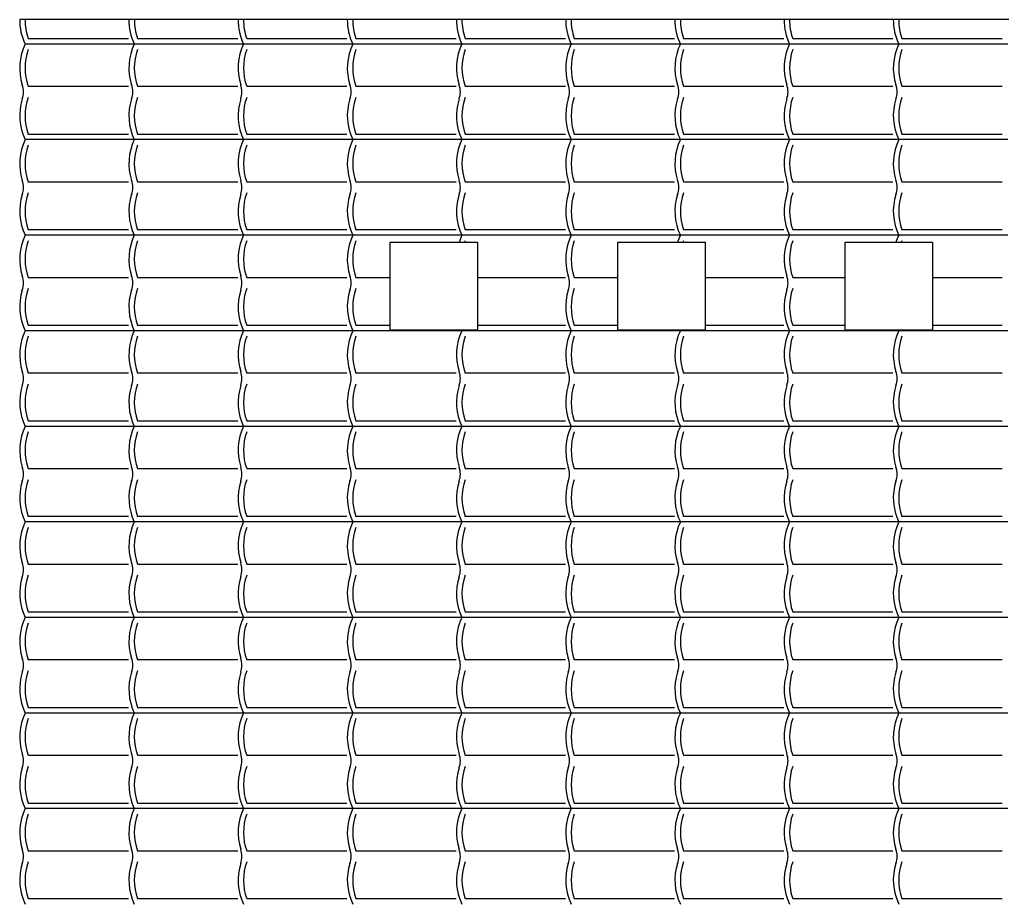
# Model space of a CAD drawing. Extents: x 110 to 239, y 112 to 239.
# Drawn here: x 109.92 to 145.92, y 207.18 to 239.47 of the extents above; entities that cross this region are included whole.
import ezdxf

# ---------------------------------------------------------------- set-up
doc = ezdxf.new("R2010")
doc.units = 0
doc.layers.get('0').update_dxf_attribs({"linetype": 'CONTINUOUS'})
doc.layers.add('ENGRAVE', color=4, linetype='CONTINUOUS')

msp = doc.modelspace()

# ---------------------------------------------------------------- linework, layer by layer
for p, q in [((174.124, 239.469), (109.924, 239.469)), ((123.496, 231.314), (126.696, 231.314)), ((123.496, 228.094), (123.496, 231.314)), ((126.696, 231.314), (126.696, 228.094)), ((131.829, 231.314), (135.029, 231.314)), ((131.829, 228.094), (131.829, 231.314)), ((135.029, 231.314), (135.029, 228.094)), ((140.162, 231.314), (143.362, 231.314)), ((140.162, 228.094), (140.162, 231.314)), ((143.362, 231.314), (143.362, 228.094)), ((126.696, 228.094), (123.496, 228.094)), ((135.029, 228.094), (131.829, 228.094)), ((143.362, 228.094), (140.162, 228.094))]:
    msp.add_line(p, q)
for centre, radius, start, end in [((111.938, 239.449), 2.014, 179.431, 205.75), ((111.938, 237.699), 2.014, 154.25, 197.8101), ((109.34, 236.824), 0.727, 339.1427, 20.8573), ((111.938, 235.949), 2.014, 162.1899, 205.75), ((111.938, 234.199), 2.014, 154.25, 197.8101), ((109.34, 233.324), 0.727, 339.1427, 20.8573), ((111.938, 232.449), 2.014, 162.1899, 205.75), ((111.938, 230.699), 2.014, 154.25, 197.8101), ((109.34, 229.824), 0.727, 339.1427, 20.8573), ((111.938, 228.949), 2.014, 162.1899, 205.75), ((111.938, 227.199), 2.014, 154.25, 197.8101), ((109.34, 226.324), 0.727, 339.1427, 20.8573), ((111.938, 225.449), 2.014, 162.1899, 205.75), ((111.938, 223.699), 2.014, 154.25, 197.8101), ((109.34, 222.824), 0.727, 339.1427, 20.8573), ((111.938, 221.949), 2.014, 162.1899, 205.75), ((111.938, 220.199), 2.014, 154.25, 197.8101), ((109.34, 219.324), 0.727, 339.1427, 20.8573), ((111.938, 218.449), 2.014, 162.1899, 205.75), ((111.938, 216.699), 2.014, 154.25, 197.8101), ((109.34, 215.824), 0.727, 339.1427, 20.8573), ((111.938, 214.949), 2.014, 162.1899, 205.75), ((111.938, 213.199), 2.014, 154.25, 197.8101), ((109.34, 212.324), 0.727, 339.1427, 20.8573), ((111.938, 211.449), 2.014, 162.1899, 205.75), ((111.938, 209.699), 2.014, 154.25, 197.8101), ((109.34, 208.824), 0.727, 339.1427, 20.8573), ((111.938, 207.949), 2.014, 162.1899, 205.75)]:
    msp.add_arc(centre, radius, start, end)
at = {"layer": 'ENGRAVE'}
for p, q in [((110.239, 238.778), (113.912, 238.778)), ((114.239, 238.778), (117.912, 238.778)), ((118.239, 238.778), (121.912, 238.778)), ((122.239, 238.778), (125.912, 238.778)), ((126.239, 238.778), (129.912, 238.778)), ((130.239, 238.778), (133.912, 238.778)), ((134.239, 238.778), (137.912, 238.778)), ((138.239, 238.778), (141.912, 238.778)), ((142.239, 238.778), (145.912, 238.778)), ((114.124, 238.574), (110.124, 238.574)), ((118.124, 238.574), (114.124, 238.574)), ((122.124, 238.574), (118.124, 238.574)), ((126.124, 238.574), (122.124, 238.574)), ((130.124, 238.574), (126.124, 238.574)), ((134.124, 238.574), (130.124, 238.574)), ((138.124, 238.574), (134.124, 238.574)), ((142.124, 238.574), (138.124, 238.574)), ((146.124, 238.574), (142.124, 238.574)), ((110.239, 237.028), (113.912, 237.028)), ((114.239, 237.028), (117.912, 237.028)), ((118.239, 237.028), (121.912, 237.028)), ((122.239, 237.028), (125.912, 237.028)), ((126.239, 237.028), (129.912, 237.028)), ((130.239, 237.028), (133.912, 237.028)), ((134.239, 237.028), (137.912, 237.028)), ((138.239, 237.028), (141.912, 237.028)), ((142.239, 237.028), (145.912, 237.028)), ((114.124, 235.074), (110.124, 235.074)), ((110.239, 235.278), (113.912, 235.278)), ((118.124, 235.074), (114.124, 235.074)), ((114.239, 235.278), (117.912, 235.278)), ((122.124, 235.074), (118.124, 235.074)), ((118.239, 235.278), (121.912, 235.278)), ((126.124, 235.074), (122.124, 235.074)), ((122.239, 235.278), (125.912, 235.278)), ((130.124, 235.074), (126.124, 235.074)), ((126.239, 235.278), (129.912, 235.278)), ((134.124, 235.074), (130.124, 235.074)), ((130.239, 235.278), (133.912, 235.278)), ((138.124, 235.074), (134.124, 235.074)), ((134.239, 235.278), (137.912, 235.278)), ((142.124, 235.074), (138.124, 235.074)), ((138.239, 235.278), (141.912, 235.278)), ((146.124, 235.074), (142.124, 235.074)), ((142.239, 235.278), (145.912, 235.278)), ((110.239, 233.528), (113.912, 233.528)), ((114.239, 233.528), (117.912, 233.528)), ((118.239, 233.528), (121.912, 233.528)), ((122.239, 233.528), (125.912, 233.528)), ((126.239, 233.528), (129.912, 233.528)), ((130.239, 233.528), (133.912, 233.528)), ((134.239, 233.528), (137.912, 233.528)), ((138.239, 233.528), (141.912, 233.528)), ((142.239, 233.528), (145.912, 233.528)), ((114.124, 231.574), (110.124, 231.574)), ((110.239, 231.778), (113.912, 231.778)), ((118.124, 231.574), (114.124, 231.574)), ((114.239, 231.778), (117.912, 231.778)), ((122.124, 231.574), (118.124, 231.574)), ((118.239, 231.778), (121.912, 231.778)), ((126.124, 231.574), (122.124, 231.574)), ((122.239, 231.778), (125.912, 231.778)), ((130.124, 231.574), (126.124, 231.574)), ((126.239, 231.778), (129.912, 231.778)), ((134.124, 231.574), (130.124, 231.574)), ((130.239, 231.778), (133.912, 231.778)), ((138.124, 231.574), (134.124, 231.574)), ((134.239, 231.778), (137.912, 231.778)), ((142.124, 231.574), (138.124, 231.574)), ((138.239, 231.778), (141.912, 231.778)), ((146.124, 231.574), (142.124, 231.574)), ((142.239, 231.778), (145.912, 231.778)), ((110.239, 230.028), (113.912, 230.028)), ((114.239, 230.028), (117.912, 230.028)), ((118.239, 230.028), (121.912, 230.028)), ((122.239, 230.028), (123.496, 230.028)), ((126.696, 230.028), (129.912, 230.028)), ((130.239, 230.028), (131.829, 230.028)), ((135.029, 230.028), (137.912, 230.028)), ((138.239, 230.028), (140.162, 230.028)), ((143.362, 230.028), (145.912, 230.028)), ((110.239, 228.278), (113.912, 228.278)), ((114.239, 228.278), (117.912, 228.278)), ((118.239, 228.278), (121.912, 228.278)), ((122.239, 228.278), (123.496, 228.278)), ((126.696, 228.278), (129.912, 228.278)), ((130.239, 228.278), (131.829, 228.278)), ((135.029, 228.278), (137.912, 228.278)), ((138.239, 228.278), (140.162, 228.278)), ((143.362, 228.278), (145.912, 228.278)), ((114.124, 228.074), (110.124, 228.074)), ((118.124, 228.074), (114.124, 228.074)), ((122.124, 228.074), (118.124, 228.074)), ((126.124, 228.074), (122.124, 228.074)), ((130.124, 228.074), (126.124, 228.074)), ((134.124, 228.074), (130.124, 228.074)), ((138.124, 228.074), (134.124, 228.074)), ((142.124, 228.074), (138.124, 228.074)), ((146.124, 228.074), (142.124, 228.074)), ((110.239, 226.528), (113.912, 226.528)), ((114.239, 226.528), (117.912, 226.528)), ((118.239, 226.528), (121.912, 226.528)), ((122.239, 226.528), (125.912, 226.528)), ((126.239, 226.528), (129.912, 226.528)), ((130.239, 226.528), (133.912, 226.528)), ((134.239, 226.528), (137.912, 226.528)), ((138.239, 226.528), (141.912, 226.528)), ((142.239, 226.528), (145.912, 226.528)), ((110.239, 224.778), (113.912, 224.778)), ((114.239, 224.778), (117.912, 224.778)), ((118.239, 224.778), (121.912, 224.778)), ((122.239, 224.778), (125.912, 224.778)), ((126.239, 224.778), (129.912, 224.778)), ((130.239, 224.778), (133.912, 224.778)), ((134.239, 224.778), (137.912, 224.778)), ((138.239, 224.778), (141.912, 224.778)), ((142.239, 224.778), (145.912, 224.778)), ((114.124, 224.574), (110.124, 224.574)), ((118.124, 224.574), (114.124, 224.574)), ((122.124, 224.574), (118.124, 224.574)), ((126.124, 224.574), (122.124, 224.574)), ((130.124, 224.574), (126.124, 224.574)), ((134.124, 224.574), (130.124, 224.574)), ((138.124, 224.574), (134.124, 224.574)), ((142.124, 224.574), (138.124, 224.574)), ((146.124, 224.574), (142.124, 224.574)), ((110.239, 223.028), (113.912, 223.028)), ((114.239, 223.028), (117.912, 223.028)), ((118.239, 223.028), (121.912, 223.028)), ((122.239, 223.028), (125.912, 223.028)), ((126.239, 223.028), (129.912, 223.028)), ((130.239, 223.028), (133.912, 223.028)), ((134.239, 223.028), (137.912, 223.028)), ((138.239, 223.028), (141.912, 223.028)), ((142.239, 223.028), (145.912, 223.028)), ((114.124, 221.074), (110.124, 221.074)), ((110.239, 221.278), (113.912, 221.278)), ((118.124, 221.074), (114.124, 221.074)), ((114.239, 221.278), (117.912, 221.278)), ((122.124, 221.074), (118.124, 221.074)), ((118.239, 221.278), (121.912, 221.278)), ((126.124, 221.074), (122.124, 221.074)), ((122.239, 221.278), (125.912, 221.278)), ((130.124, 221.074), (126.124, 221.074)), ((126.239, 221.278), (129.912, 221.278)), ((134.124, 221.074), (130.124, 221.074)), ((130.239, 221.278), (133.912, 221.278)), ((138.124, 221.074), (134.124, 221.074)), ((134.239, 221.278), (137.912, 221.278)), ((142.124, 221.074), (138.124, 221.074)), ((138.239, 221.278), (141.912, 221.278)), ((146.124, 221.074), (142.124, 221.074)), ((142.239, 221.278), (145.912, 221.278)), ((110.239, 219.528), (113.912, 219.528)), ((114.239, 219.528), (117.912, 219.528)), ((118.239, 219.528), (121.912, 219.528)), ((122.239, 219.528), (125.912, 219.528)), ((126.239, 219.528), (129.912, 219.528)), ((130.239, 219.528), (133.912, 219.528)), ((134.239, 219.528), (137.912, 219.528)), ((138.239, 219.528), (141.912, 219.528)), ((142.239, 219.528), (145.912, 219.528)), ((110.239, 217.778), (113.912, 217.778)), ((114.239, 217.778), (117.912, 217.778)), ((118.239, 217.778), (121.912, 217.778)), ((122.239, 217.778), (125.912, 217.778)), ((126.239, 217.778), (129.912, 217.778)), ((130.239, 217.778), (133.912, 217.778)), ((134.239, 217.778), (137.912, 217.778)), ((138.239, 217.778), (141.912, 217.778)), ((142.239, 217.778), (145.912, 217.778)), ((114.124, 217.574), (110.124, 217.574)), ((118.124, 217.574), (114.124, 217.574)), ((122.124, 217.574), (118.124, 217.574)), ((126.124, 217.574), (122.124, 217.574)), ((130.124, 217.574), (126.124, 217.574)), ((134.124, 217.574), (130.124, 217.574)), ((138.124, 217.574), (134.124, 217.574)), ((142.124, 217.574), (138.124, 217.574)), ((146.124, 217.574), (142.124, 217.574)), ((110.239, 216.028), (113.912, 216.028)), ((114.239, 216.028), (117.912, 216.028)), ((118.239, 216.028), (121.912, 216.028)), ((122.239, 216.028), (125.912, 216.028)), ((126.239, 216.028), (129.912, 216.028)), ((130.239, 216.028), (133.912, 216.028)), ((134.239, 216.028), (137.912, 216.028)), ((138.239, 216.028), (141.912, 216.028)), ((142.239, 216.028), (145.912, 216.028)), ((110.239, 214.278), (113.912, 214.278)), ((114.239, 214.278), (117.912, 214.278)), ((118.239, 214.278), (121.912, 214.278)), ((122.239, 214.278), (125.912, 214.278)), ((126.239, 214.278), (129.912, 214.278)), ((130.239, 214.278), (133.912, 214.278)), ((134.239, 214.278), (137.912, 214.278)), ((138.239, 214.278), (141.912, 214.278)), ((142.239, 214.278), (145.912, 214.278)), ((114.124, 214.074), (110.124, 214.074)), ((118.124, 214.074), (114.124, 214.074)), ((122.124, 214.074), (118.124, 214.074)), ((126.124, 214.074), (122.124, 214.074)), ((130.124, 214.074), (126.124, 214.074)), ((134.124, 214.074), (130.124, 214.074)), ((138.124, 214.074), (134.124, 214.074)), ((142.124, 214.074), (138.124, 214.074)), ((146.124, 214.074), (142.124, 214.074)), ((110.239, 212.528), (113.912, 212.528)), ((114.239, 212.528), (117.912, 212.528)), ((118.239, 212.528), (121.912, 212.528)), ((122.239, 212.528), (125.912, 212.528)), ((126.239, 212.528), (129.912, 212.528)), ((130.239, 212.528), (133.912, 212.528)), ((134.239, 212.528), (137.912, 212.528)), ((138.239, 212.528), (141.912, 212.528)), ((142.239, 212.528), (145.912, 212.528)), ((114.124, 210.574), (110.124, 210.574)), ((110.239, 210.778), (113.912, 210.778)), ((118.124, 210.574), (114.124, 210.574)), ((114.239, 210.778), (117.912, 210.778)), ((122.124, 210.574), (118.124, 210.574)), ((118.239, 210.778), (121.912, 210.778)), ((126.124, 210.574), (122.124, 210.574)), ((122.239, 210.778), (125.912, 210.778)), ((130.124, 210.574), (126.124, 210.574)), ((126.239, 210.778), (129.912, 210.778)), ((134.124, 210.574), (130.124, 210.574)), ((130.239, 210.778), (133.912, 210.778)), ((138.124, 210.574), (134.124, 210.574)), ((134.239, 210.778), (137.912, 210.778)), ((142.124, 210.574), (138.124, 210.574)), ((138.239, 210.778), (141.912, 210.778)), ((146.124, 210.574), (142.124, 210.574)), ((142.239, 210.778), (145.912, 210.778)), ((110.239, 209.028), (113.912, 209.028)), ((114.239, 209.028), (117.912, 209.028)), ((118.239, 209.028), (121.912, 209.028)), ((122.239, 209.028), (125.912, 209.028)), ((126.239, 209.028), (129.912, 209.028)), ((130.239, 209.028), (133.912, 209.028)), ((134.239, 209.028), (137.912, 209.028)), ((138.239, 209.028), (141.912, 209.028)), ((142.239, 209.028), (145.912, 209.028)), ((110.239, 207.278), (113.912, 207.278)), ((114.239, 207.278), (117.912, 207.278)), ((118.239, 207.278), (121.912, 207.278)), ((122.239, 207.278), (125.912, 207.278)), ((126.239, 207.278), (129.912, 207.278)), ((130.239, 207.278), (133.912, 207.278)), ((134.239, 207.278), (137.912, 207.278)), ((138.239, 207.278), (141.912, 207.278)), ((142.239, 207.278), (145.912, 207.278))]:
    msp.add_line(p, q, dxfattribs=at)
for centre, radius, start, end in [((112.138, 239.449), 2.014, 179.431, 199.4798), ((115.938, 239.449), 2.014, 179.431, 205.75), ((116.138, 239.449), 2.014, 179.431, 199.4798), ((119.938, 239.449), 2.014, 179.431, 205.75), ((120.138, 239.449), 2.014, 179.431, 199.4798), ((123.938, 239.449), 2.014, 179.431, 205.75), ((124.138, 239.449), 2.014, 179.431, 199.4798), ((127.938, 239.449), 2.014, 179.431, 205.75), ((128.138, 239.449), 2.014, 179.431, 199.4798), ((131.938, 239.449), 2.014, 179.431, 205.75), ((132.138, 239.449), 2.014, 179.431, 199.4798), ((135.938, 239.449), 2.014, 179.431, 205.75), ((136.138, 239.449), 2.014, 179.431, 199.4798), ((139.938, 239.449), 2.014, 179.431, 205.75), ((140.138, 239.449), 2.014, 179.431, 199.4798), ((143.938, 239.449), 2.014, 179.431, 205.75), ((144.138, 239.449), 2.014, 179.431, 199.4798), ((112.138, 237.699), 2.014, 160.5202, 199.4798), ((115.938, 237.699), 2.014, 154.25, 197.8101), ((116.138, 237.699), 2.014, 160.5202, 199.4798), ((119.938, 237.699), 2.014, 154.25, 197.8101), ((120.138, 237.699), 2.014, 160.5202, 199.4798), ((123.938, 237.699), 2.014, 154.25, 197.8101), ((124.138, 237.699), 2.014, 160.5202, 199.4798), ((127.938, 237.699), 2.014, 154.25, 197.8101), ((128.138, 237.699), 2.014, 160.5202, 199.4798), ((131.938, 237.699), 2.014, 154.25, 197.8101), ((132.138, 237.699), 2.014, 160.5202, 199.4798), ((135.938, 237.699), 2.014, 154.25, 197.8101), ((136.138, 237.699), 2.014, 160.5202, 199.4798), ((139.938, 237.699), 2.014, 154.25, 197.8101), ((140.138, 237.699), 2.014, 160.5202, 199.4798), ((143.938, 237.699), 2.014, 154.25, 197.8101), ((144.138, 237.699), 2.014, 160.5202, 199.4798), ((113.34, 236.824), 0.727, 339.1427, 20.8573), ((117.34, 236.824), 0.727, 339.1427, 20.8573), ((121.34, 236.824), 0.727, 339.1427, 20.8573), ((125.34, 236.824), 0.727, 339.1427, 20.8573), ((129.34, 236.824), 0.727, 339.1427, 20.8573), ((133.34, 236.824), 0.727, 339.1427, 20.8573), ((137.34, 236.824), 0.727, 339.1427, 20.8573), ((141.34, 236.824), 0.727, 339.1427, 20.8573), ((112.138, 235.949), 2.014, 160.5202, 199.4798), ((115.938, 235.949), 2.014, 162.1899, 205.75), ((116.138, 235.949), 2.014, 160.5202, 199.4798), ((119.938, 235.949), 2.014, 162.1899, 205.75), ((120.138, 235.949), 2.014, 160.5202, 199.4798), ((123.938, 235.949), 2.014, 162.1899, 205.75), ((124.138, 235.949), 2.014, 160.5202, 199.4798), ((127.938, 235.949), 2.014, 162.1899, 205.75), ((128.138, 235.949), 2.014, 160.5202, 199.4798), ((131.938, 235.949), 2.014, 162.1899, 205.75), ((132.138, 235.949), 2.014, 160.5202, 199.4798), ((135.938, 235.949), 2.014, 162.1899, 205.75), ((136.138, 235.949), 2.014, 160.5202, 199.4798), ((139.938, 235.949), 2.014, 162.1899, 205.75), ((140.138, 235.949), 2.014, 160.5202, 199.4798), ((143.938, 235.949), 2.014, 162.1899, 205.75), ((144.138, 235.949), 2.014, 160.5202, 199.4798), ((115.938, 234.199), 2.014, 154.25, 197.8101), ((119.938, 234.199), 2.014, 154.25, 197.8101), ((123.938, 234.199), 2.014, 154.25, 197.8101), ((127.938, 234.199), 2.014, 154.25, 197.8101), ((131.938, 234.199), 2.014, 154.25, 197.8101), ((135.938, 234.199), 2.014, 154.25, 197.8101), ((139.938, 234.199), 2.014, 154.25, 197.8101), ((143.938, 234.199), 2.014, 154.25, 197.8101), ((112.138, 234.199), 2.014, 160.5202, 199.4798), ((116.138, 234.199), 2.014, 160.5202, 199.4798), ((120.138, 234.199), 2.014, 160.5202, 199.4798), ((124.138, 234.199), 2.014, 160.5202, 199.4798), ((128.138, 234.199), 2.014, 160.5202, 199.4798), ((132.138, 234.199), 2.014, 160.5202, 199.4798), ((136.138, 234.199), 2.014, 160.5202, 199.4798), ((140.138, 234.199), 2.014, 160.5202, 199.4798), ((144.138, 234.199), 2.014, 160.5202, 199.4798), ((113.34, 233.324), 0.727, 339.1427, 20.8573), ((117.34, 233.324), 0.727, 339.1427, 20.8573), ((121.34, 233.324), 0.727, 339.1427, 20.8573), ((125.34, 233.324), 0.727, 339.1427, 20.8573), ((129.34, 233.324), 0.727, 339.1427, 20.8573), ((133.34, 233.324), 0.727, 339.1427, 20.8573), ((137.34, 233.324), 0.727, 339.1427, 20.8573), ((141.34, 233.324), 0.727, 339.1427, 20.8573), ((112.138, 232.449), 2.014, 160.5202, 199.4798), ((115.938, 232.449), 2.014, 162.1899, 205.75), ((116.138, 232.449), 2.014, 160.5202, 199.4798), ((119.938, 232.449), 2.014, 162.1899, 205.75), ((120.138, 232.449), 2.014, 160.5202, 199.4798), ((123.938, 232.449), 2.014, 162.1899, 205.75), ((124.138, 232.449), 2.014, 160.5202, 199.4798), ((127.938, 232.449), 2.014, 162.1899, 205.75), ((128.138, 232.449), 2.014, 160.5202, 199.4798), ((131.938, 232.449), 2.014, 162.1899, 205.75), ((132.138, 232.449), 2.014, 160.5202, 199.4798), ((135.938, 232.449), 2.014, 162.1899, 205.75), ((136.138, 232.449), 2.014, 160.5202, 199.4798), ((139.938, 232.449), 2.014, 162.1899, 205.75), ((140.138, 232.449), 2.014, 160.5202, 199.4798), ((143.938, 232.449), 2.014, 162.1899, 205.75), ((144.138, 232.449), 2.014, 160.5202, 199.4798), ((115.938, 230.699), 2.014, 154.25, 197.8101), ((119.938, 230.699), 2.014, 154.25, 197.8101), ((123.938, 230.699), 2.014, 154.25, 197.8101), ((127.938, 230.699), 2.014, 154.25, 162.2206), ((131.938, 230.699), 2.014, 154.25, 197.8101), ((135.938, 230.699), 2.014, 154.25, 162.2206), ((139.938, 230.699), 2.014, 154.25, 197.8101), ((143.938, 230.699), 2.014, 154.25, 162.2206), ((112.138, 230.699), 2.014, 160.5202, 199.4798), ((116.138, 230.699), 2.014, 160.5202, 199.4798), ((120.138, 230.699), 2.014, 160.5202, 199.4798), ((124.138, 230.699), 2.014, 160.5202, 199.4798), ((128.138, 230.699), 2.014, 160.5202, 162.2206), ((132.138, 230.699), 2.014, 160.5202, 199.4798), ((136.138, 230.699), 2.014, 160.5202, 162.2206), ((140.138, 230.699), 2.014, 160.5202, 199.4798), ((144.138, 230.699), 2.014, 160.5202, 162.2206), ((113.34, 229.824), 0.727, 339.1427, 20.8573), ((117.34, 229.824), 0.727, 339.1427, 20.8573), ((121.34, 229.824), 0.727, 339.1427, 20.8573), ((129.34, 229.824), 0.727, 339.1427, 20.8573), ((137.34, 229.824), 0.727, 339.1427, 20.8573), ((112.138, 228.949), 2.014, 160.5202, 199.4798), ((115.938, 228.949), 2.014, 162.1899, 205.75), ((116.138, 228.949), 2.014, 160.5202, 199.4798), ((119.938, 228.949), 2.014, 162.1899, 205.75), ((120.138, 228.949), 2.014, 160.5202, 199.4798), ((123.938, 228.949), 2.014, 162.1899, 205.75), ((124.138, 228.949), 2.014, 160.5202, 199.4798), ((131.938, 228.949), 2.014, 162.1899, 205.75), ((132.138, 228.949), 2.014, 160.5202, 199.4798), ((139.938, 228.949), 2.014, 162.1899, 205.75), ((140.138, 228.949), 2.014, 160.5202, 199.4798), ((112.138, 227.199), 2.014, 160.5202, 199.4798), ((115.938, 227.199), 2.014, 154.25, 197.8101), ((116.138, 227.199), 2.014, 160.5202, 199.4798), ((119.938, 227.199), 2.014, 154.25, 197.8101), ((120.138, 227.199), 2.014, 160.5202, 199.4798), ((123.938, 227.199), 2.014, 154.25, 197.8101), ((124.138, 227.199), 2.014, 160.5202, 199.4798), ((127.938, 227.199), 2.014, 154.25, 197.8101), ((127.938, 228.949), 2.014, 205.12, 205.75), ((128.138, 227.199), 2.014, 160.5202, 199.4798), ((131.938, 227.199), 2.014, 154.25, 197.8101), ((132.138, 227.199), 2.014, 160.5202, 199.4798), ((135.938, 227.199), 2.014, 154.25, 197.8101), ((135.938, 228.949), 2.014, 205.12, 205.75), ((136.138, 227.199), 2.014, 160.5202, 199.4798), ((139.938, 227.199), 2.014, 154.25, 197.8101), ((140.138, 227.199), 2.014, 160.5202, 199.4798), ((143.938, 227.199), 2.014, 154.25, 197.8101), ((143.938, 228.949), 2.014, 205.12, 205.75), ((144.138, 227.199), 2.014, 160.5202, 199.4798), ((113.34, 226.324), 0.727, 339.1427, 20.8573), ((117.34, 226.324), 0.727, 339.1427, 20.8573), ((121.34, 226.324), 0.727, 339.1427, 20.8573), ((125.34, 226.324), 0.727, 339.1427, 20.8573), ((129.34, 226.324), 0.727, 339.1427, 20.8573), ((133.34, 226.324), 0.727, 339.1427, 20.8573), ((137.34, 226.324), 0.727, 339.1427, 20.8573), ((141.34, 226.324), 0.727, 339.1427, 20.8573), ((112.138, 225.449), 2.014, 160.5202, 199.4798), ((115.938, 225.449), 2.014, 162.1899, 205.75), ((116.138, 225.449), 2.014, 160.5202, 199.4798), ((119.938, 225.449), 2.014, 162.1899, 205.75), ((120.138, 225.449), 2.014, 160.5202, 199.4798), ((123.938, 225.449), 2.014, 162.1899, 205.75), ((124.138, 225.449), 2.014, 160.5202, 199.4798), ((127.938, 225.449), 2.014, 162.1899, 205.75), ((128.138, 225.449), 2.014, 160.5202, 199.4798), ((131.938, 225.449), 2.014, 162.1899, 205.75), ((132.138, 225.449), 2.014, 160.5202, 199.4798), ((135.938, 225.449), 2.014, 162.1899, 205.75), ((136.138, 225.449), 2.014, 160.5202, 199.4798), ((139.938, 225.449), 2.014, 162.1899, 205.75), ((140.138, 225.449), 2.014, 160.5202, 199.4798), ((143.938, 225.449), 2.014, 162.1899, 205.75), ((144.138, 225.449), 2.014, 160.5202, 199.4798), ((112.138, 223.699), 2.014, 160.5202, 199.4798), ((115.938, 223.699), 2.014, 154.25, 197.8101), ((116.138, 223.699), 2.014, 160.5202, 199.4798), ((119.938, 223.699), 2.014, 154.25, 197.8101), ((120.138, 223.699), 2.014, 160.5202, 199.4798), ((123.938, 223.699), 2.014, 154.25, 197.8101), ((124.138, 223.699), 2.014, 160.5202, 199.4798), ((127.938, 223.699), 2.014, 154.25, 197.8101), ((128.138, 223.699), 2.014, 160.5202, 199.4798), ((131.938, 223.699), 2.014, 154.25, 197.8101), ((132.138, 223.699), 2.014, 160.5202, 199.4798), ((135.938, 223.699), 2.014, 154.25, 197.8101), ((136.138, 223.699), 2.014, 160.5202, 199.4798), ((139.938, 223.699), 2.014, 154.25, 197.8101), ((140.138, 223.699), 2.014, 160.5202, 199.4798), ((143.938, 223.699), 2.014, 154.25, 197.8101), ((144.138, 223.699), 2.014, 160.5202, 199.4798), ((113.34, 222.824), 0.727, 339.1427, 20.8573), ((117.34, 222.824), 0.727, 339.1427, 20.8573), ((121.34, 222.824), 0.727, 339.1427, 20.8573), ((125.34, 222.824), 0.727, 339.1427, 20.8573), ((129.34, 222.824), 0.727, 339.1427, 20.8573), ((133.34, 222.824), 0.727, 339.1427, 20.8573), ((137.34, 222.824), 0.727, 339.1427, 20.8573), ((141.34, 222.824), 0.727, 339.1427, 20.8573), ((112.138, 221.949), 2.014, 160.5202, 199.4798), ((115.938, 221.949), 2.014, 162.1899, 205.75), ((116.138, 221.949), 2.014, 160.5202, 199.4798), ((119.938, 221.949), 2.014, 162.1899, 205.75), ((120.138, 221.949), 2.014, 160.5202, 199.4798), ((123.938, 221.949), 2.014, 162.1899, 205.75), ((124.138, 221.949), 2.014, 160.5202, 199.4798), ((127.938, 221.949), 2.014, 162.1899, 205.75), ((128.138, 221.949), 2.014, 160.5202, 199.4798), ((131.938, 221.949), 2.014, 162.1899, 205.75), ((132.138, 221.949), 2.014, 160.5202, 199.4798), ((135.938, 221.949), 2.014, 162.1899, 205.75), ((136.138, 221.949), 2.014, 160.5202, 199.4798), ((139.938, 221.949), 2.014, 162.1899, 205.75), ((140.138, 221.949), 2.014, 160.5202, 199.4798), ((143.938, 221.949), 2.014, 162.1899, 205.75), ((144.138, 221.949), 2.014, 160.5202, 199.4798), ((115.938, 220.199), 2.014, 154.25, 197.8101), ((119.938, 220.199), 2.014, 154.25, 197.8101), ((123.938, 220.199), 2.014, 154.25, 197.8101), ((127.938, 220.199), 2.014, 154.25, 197.8101), ((131.938, 220.199), 2.014, 154.25, 197.8101), ((135.938, 220.199), 2.014, 154.25, 197.8101), ((139.938, 220.199), 2.014, 154.25, 197.8101), ((143.938, 220.199), 2.014, 154.25, 197.8101), ((112.138, 220.199), 2.014, 160.5202, 199.4798), ((116.138, 220.199), 2.014, 160.5202, 199.4798), ((120.138, 220.199), 2.014, 160.5202, 199.4798), ((124.138, 220.199), 2.014, 160.5202, 199.4798), ((128.138, 220.199), 2.014, 160.5202, 199.4798), ((132.138, 220.199), 2.014, 160.5202, 199.4798), ((136.138, 220.199), 2.014, 160.5202, 199.4798), ((140.138, 220.199), 2.014, 160.5202, 199.4798), ((144.138, 220.199), 2.014, 160.5202, 199.4798), ((113.34, 219.324), 0.727, 339.1427, 20.8573), ((117.34, 219.324), 0.727, 339.1427, 20.8573), ((121.34, 219.324), 0.727, 339.1427, 20.8573), ((125.34, 219.324), 0.727, 339.1427, 20.8573), ((129.34, 219.324), 0.727, 339.1427, 20.8573), ((133.34, 219.324), 0.727, 339.1427, 20.8573), ((137.34, 219.324), 0.727, 339.1427, 20.8573), ((141.34, 219.324), 0.727, 339.1427, 20.8573), ((112.138, 218.449), 2.014, 160.5202, 199.4798), ((115.938, 218.449), 2.014, 162.1899, 205.75), ((116.138, 218.449), 2.014, 160.5202, 199.4798), ((119.938, 218.449), 2.014, 162.1899, 205.75), ((120.138, 218.449), 2.014, 160.5202, 199.4798), ((123.938, 218.449), 2.014, 162.1899, 205.75), ((124.138, 218.449), 2.014, 160.5202, 199.4798), ((127.938, 218.449), 2.014, 162.1899, 205.75), ((128.138, 218.449), 2.014, 160.5202, 199.4798), ((131.938, 218.449), 2.014, 162.1899, 205.75), ((132.138, 218.449), 2.014, 160.5202, 199.4798), ((135.938, 218.449), 2.014, 162.1899, 205.75), ((136.138, 218.449), 2.014, 160.5202, 199.4798), ((139.938, 218.449), 2.014, 162.1899, 205.75), ((140.138, 218.449), 2.014, 160.5202, 199.4798), ((143.938, 218.449), 2.014, 162.1899, 205.75), ((144.138, 218.449), 2.014, 160.5202, 199.4798), ((115.938, 216.699), 2.014, 154.25, 197.8101), ((119.938, 216.699), 2.014, 154.25, 197.8101), ((123.938, 216.699), 2.014, 154.25, 197.8101), ((127.938, 216.699), 2.014, 154.25, 197.8101), ((131.938, 216.699), 2.014, 154.25, 197.8101), ((135.938, 216.699), 2.014, 154.25, 197.8101), ((139.938, 216.699), 2.014, 154.25, 197.8101), ((143.938, 216.699), 2.014, 154.25, 197.8101), ((112.138, 216.699), 2.014, 160.5202, 199.4798), ((116.138, 216.699), 2.014, 160.5202, 199.4798), ((120.138, 216.699), 2.014, 160.5202, 199.4798), ((124.138, 216.699), 2.014, 160.5202, 199.4798), ((128.138, 216.699), 2.014, 160.5202, 199.4798), ((132.138, 216.699), 2.014, 160.5202, 199.4798), ((136.138, 216.699), 2.014, 160.5202, 199.4798), ((140.138, 216.699), 2.014, 160.5202, 199.4798), ((144.138, 216.699), 2.014, 160.5202, 199.4798), ((113.34, 215.824), 0.727, 339.1427, 20.8573), ((117.34, 215.824), 0.727, 339.1427, 20.8573), ((121.34, 215.824), 0.727, 339.1427, 20.8573), ((125.34, 215.824), 0.727, 339.1427, 20.8573), ((129.34, 215.824), 0.727, 339.1427, 20.8573), ((133.34, 215.824), 0.727, 339.1427, 20.8573), ((137.34, 215.824), 0.727, 339.1427, 20.8573), ((141.34, 215.824), 0.727, 339.1427, 20.8573), ((112.138, 214.949), 2.014, 160.5202, 199.4798), ((116.138, 214.949), 2.014, 160.5202, 199.4798), ((120.138, 214.949), 2.014, 160.5202, 199.4798), ((124.138, 214.949), 2.014, 160.5202, 199.4798), ((128.138, 214.949), 2.014, 160.5202, 199.4798), ((132.138, 214.949), 2.014, 160.5202, 199.4798), ((136.138, 214.949), 2.014, 160.5202, 199.4798), ((140.138, 214.949), 2.014, 160.5202, 199.4798), ((144.138, 214.949), 2.014, 160.5202, 199.4798), ((115.938, 214.949), 2.014, 162.1899, 205.75), ((119.938, 214.949), 2.014, 162.1899, 205.75), ((123.938, 214.949), 2.014, 162.1899, 205.75), ((127.938, 214.949), 2.014, 162.1899, 205.75), ((131.938, 214.949), 2.014, 162.1899, 205.75), ((135.938, 214.949), 2.014, 162.1899, 205.75), ((139.938, 214.949), 2.014, 162.1899, 205.75), ((143.938, 214.949), 2.014, 162.1899, 205.75), ((112.138, 213.199), 2.014, 160.5202, 199.4798), ((115.938, 213.199), 2.014, 154.25, 197.8101), ((116.138, 213.199), 2.014, 160.5202, 199.4798), ((119.938, 213.199), 2.014, 154.25, 197.8101), ((120.138, 213.199), 2.014, 160.5202, 199.4798), ((123.938, 213.199), 2.014, 154.25, 197.8101), ((124.138, 213.199), 2.014, 160.5202, 199.4798), ((127.938, 213.199), 2.014, 154.25, 197.8101), ((128.138, 213.199), 2.014, 160.5202, 199.4798), ((131.938, 213.199), 2.014, 154.25, 197.8101), ((132.138, 213.199), 2.014, 160.5202, 199.4798), ((135.938, 213.199), 2.014, 154.25, 197.8101), ((136.138, 213.199), 2.014, 160.5202, 199.4798), ((139.938, 213.199), 2.014, 154.25, 197.8101), ((140.138, 213.199), 2.014, 160.5202, 199.4798), ((143.938, 213.199), 2.014, 154.25, 197.8101), ((144.138, 213.199), 2.014, 160.5202, 199.4798), ((113.34, 212.324), 0.727, 339.1427, 20.8573), ((117.34, 212.324), 0.727, 339.1427, 20.8573), ((121.34, 212.324), 0.727, 339.1427, 20.8573), ((125.34, 212.324), 0.727, 339.1427, 20.8573), ((129.34, 212.324), 0.727, 339.1427, 20.8573), ((133.34, 212.324), 0.727, 339.1427, 20.8573), ((137.34, 212.324), 0.727, 339.1427, 20.8573), ((141.34, 212.324), 0.727, 339.1427, 20.8573), ((112.138, 211.449), 2.014, 160.5202, 199.4798), ((115.938, 211.449), 2.014, 162.1899, 205.75), ((116.138, 211.449), 2.014, 160.5202, 199.4798), ((119.938, 211.449), 2.014, 162.1899, 205.75), ((120.138, 211.449), 2.014, 160.5202, 199.4798), ((123.938, 211.449), 2.014, 162.1899, 205.75), ((124.138, 211.449), 2.014, 160.5202, 199.4798), ((127.938, 211.449), 2.014, 162.1899, 205.75), ((128.138, 211.449), 2.014, 160.5202, 199.4798), ((131.938, 211.449), 2.014, 162.1899, 205.75), ((132.138, 211.449), 2.014, 160.5202, 199.4798), ((135.938, 211.449), 2.014, 162.1899, 205.75), ((136.138, 211.449), 2.014, 160.5202, 199.4798), ((139.938, 211.449), 2.014, 162.1899, 205.75), ((140.138, 211.449), 2.014, 160.5202, 199.4798), ((143.938, 211.449), 2.014, 162.1899, 205.75), ((144.138, 211.449), 2.014, 160.5202, 199.4798), ((115.938, 209.699), 2.014, 154.25, 197.8101), ((119.938, 209.699), 2.014, 154.25, 197.8101), ((123.938, 209.699), 2.014, 154.25, 197.8101), ((127.938, 209.699), 2.014, 154.25, 197.8101), ((131.938, 209.699), 2.014, 154.25, 197.8101), ((135.938, 209.699), 2.014, 154.25, 197.8101), ((139.938, 209.699), 2.014, 154.25, 197.8101), ((143.938, 209.699), 2.014, 154.25, 197.8101), ((112.138, 209.699), 2.014, 160.5202, 199.4798), ((116.138, 209.699), 2.014, 160.5202, 199.4798), ((120.138, 209.699), 2.014, 160.5202, 199.4798), ((124.138, 209.699), 2.014, 160.5202, 199.4798), ((128.138, 209.699), 2.014, 160.5202, 199.4798), ((132.138, 209.699), 2.014, 160.5202, 199.4798), ((136.138, 209.699), 2.014, 160.5202, 199.4798), ((140.138, 209.699), 2.014, 160.5202, 199.4798), ((144.138, 209.699), 2.014, 160.5202, 199.4798), ((113.34, 208.824), 0.727, 339.1427, 20.8573), ((117.34, 208.824), 0.727, 339.1427, 20.8573), ((121.34, 208.824), 0.727, 339.1427, 20.8573), ((125.34, 208.824), 0.727, 339.1427, 20.8573), ((129.34, 208.824), 0.727, 339.1427, 20.8573), ((133.34, 208.824), 0.727, 339.1427, 20.8573), ((137.34, 208.824), 0.727, 339.1427, 20.8573), ((141.34, 208.824), 0.727, 339.1427, 20.8573), ((112.138, 207.949), 2.014, 160.5202, 199.4798), ((115.938, 207.949), 2.014, 162.1899, 205.75), ((116.138, 207.949), 2.014, 160.5202, 199.4798), ((119.938, 207.949), 2.014, 162.1899, 205.75), ((120.138, 207.949), 2.014, 160.5202, 199.4798), ((123.938, 207.949), 2.014, 162.1899, 205.75), ((124.138, 207.949), 2.014, 160.5202, 199.4798), ((127.938, 207.949), 2.014, 162.1899, 205.75), ((128.138, 207.949), 2.014, 160.5202, 199.4798), ((131.938, 207.949), 2.014, 162.1899, 205.75), ((132.138, 207.949), 2.014, 160.5202, 199.4798), ((135.938, 207.949), 2.014, 162.1899, 205.75), ((136.138, 207.949), 2.014, 160.5202, 199.4798), ((139.938, 207.949), 2.014, 162.1899, 205.75), ((140.138, 207.949), 2.014, 160.5202, 199.4798), ((143.938, 207.949), 2.014, 162.1899, 205.75), ((144.138, 207.949), 2.014, 160.5202, 199.4798)]:
    msp.add_arc(centre, radius, start, end, dxfattribs=at)

doc.saveas('drawing.dxf')
